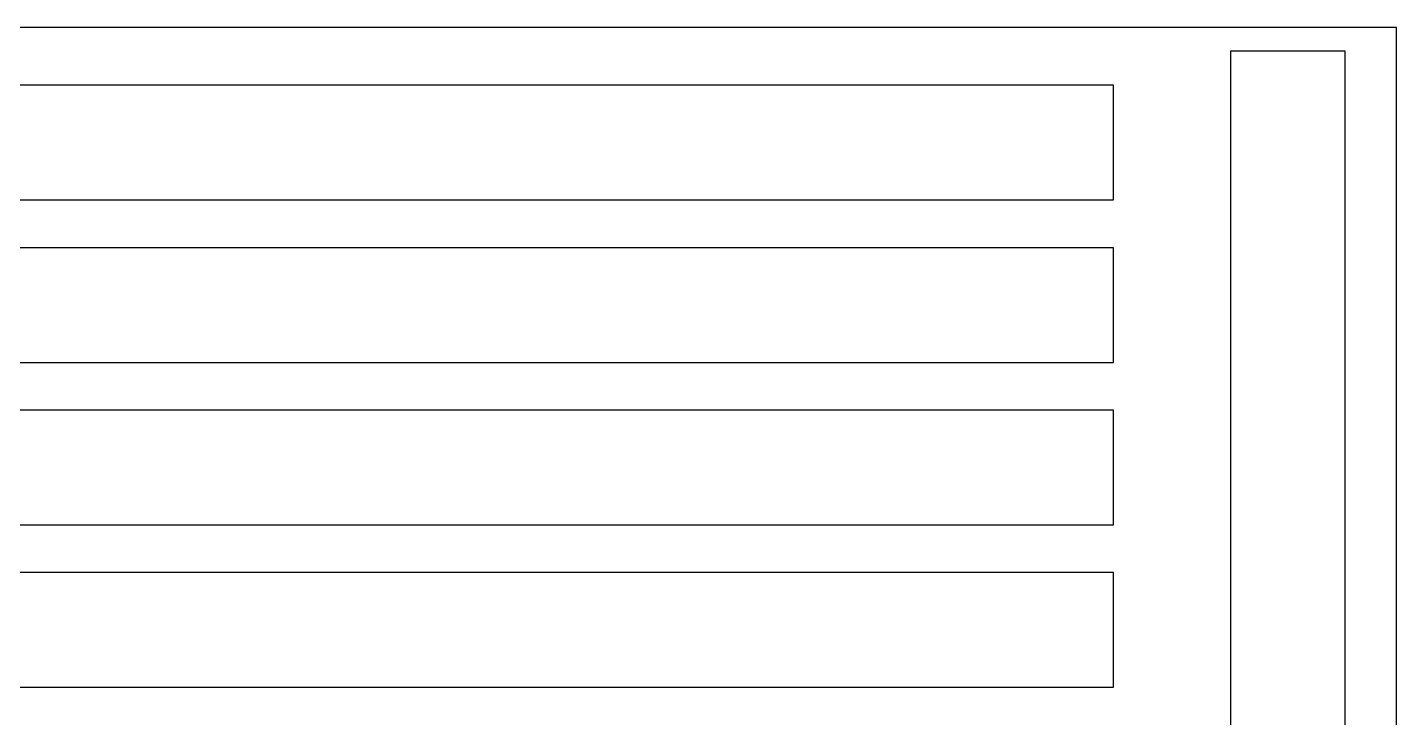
# Model space of a CAD drawing. Header units: inches. Extents: x -71.1 to 24.9, y -42.3 to 5.7.
# Drawn here: x 7 to 24.93, y -3.28 to 5.75 of the extents above; entities that cross this region are included whole.
import ezdxf

# ---------------------------------------------------------------- set-up
doc = ezdxf.new("R2010")
doc.units = ezdxf.units.IN
doc.header["$LTSCALE"] = 0.03937
doc.header["$MEASUREMENT"] = 0
doc.layers.add('Default', color=7, linetype='Continuous', true_color=0x000000)
doc.layers.add('profile - outside', color=7, linetype='Continuous', true_color=0x000000)

msp = doc.modelspace()

# ---------------------------------------------------------------- linework, layer by layer
at = {"layer": 'Default'}
msp.add_lwpolyline([(24.927, -42.253), (24.927, 5.747), (-71.073, 5.747), (-71.073, -42.253), (24.927, -42.253)], dxfattribs=at)
at = {"layer": 'profile - outside'}
for points in [[(24.253, 5.438), (22.753, 5.438)], [(22.753, 5.438), (22.753, 5.293)], [(24.253, 5.293), (24.253, 5.438)], [(22.753, 5.293), (22.753, 5.043)], [(24.253, 5.043), (24.253, 5.293)], [(22.753, 5.043), (22.753, -15.668)], [(24.253, -15.668), (24.253, 5.043)], [(20.824, 4.99), (0.113, 4.99)], [(21.074, 4.99), (20.824, 4.99)], [(21.219, 4.99), (21.074, 4.99)], [(21.219, 3.49), (21.219, 4.99)], [(0.113, 3.49), (20.824, 3.49)], [(20.824, 3.49), (21.074, 3.49)], [(21.074, 3.49), (21.219, 3.49)], [(20.824, 2.865), (0.113, 2.865)], [(21.074, 2.865), (20.824, 2.865)], [(21.219, 2.865), (21.074, 2.865)], [(21.219, 1.365), (21.219, 2.865)], [(0.113, 1.365), (20.824, 1.365)], [(20.824, 1.365), (21.074, 1.365)], [(21.074, 1.365), (21.219, 1.365)], [(20.824, 0.74), (0.113, 0.74)], [(21.074, 0.74), (20.824, 0.74)], [(21.219, 0.74), (21.074, 0.74)], [(21.219, -0.76), (21.219, 0.74)], [(0.113, -0.76), (20.824, -0.76)], [(20.824, -0.76), (21.074, -0.76)], [(21.074, -0.76), (21.219, -0.76)], [(20.824, -1.385), (0.113, -1.385)], [(21.074, -1.385), (20.824, -1.385)], [(21.219, -1.385), (21.074, -1.385)], [(21.219, -2.885), (21.219, -1.385)], [(0.113, -2.885), (20.824, -2.885)], [(20.824, -2.885), (21.074, -2.885)], [(21.074, -2.885), (21.219, -2.885)]]:
    msp.add_lwpolyline(points, dxfattribs=at)

doc.saveas('drawing.dxf')
